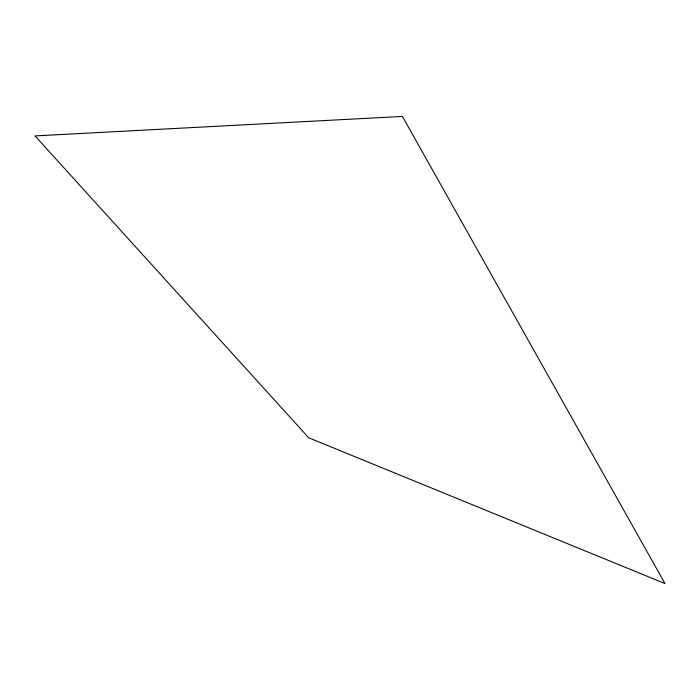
<?xml version="1.0" encoding="UTF-8"?>
<svg xmlns="http://www.w3.org/2000/svg" width="700" height="700" viewBox="0 0 700 700"><rect width="100%" height="100%" fill="white"/><g stroke="black" fill="none" stroke-linecap="round" stroke-linejoin="round"><path stroke-width="1.05" d="M402.412 116.428L35 135.905L308.709 437.78L665 583.572L402.412 116.428"/></g></svg>
